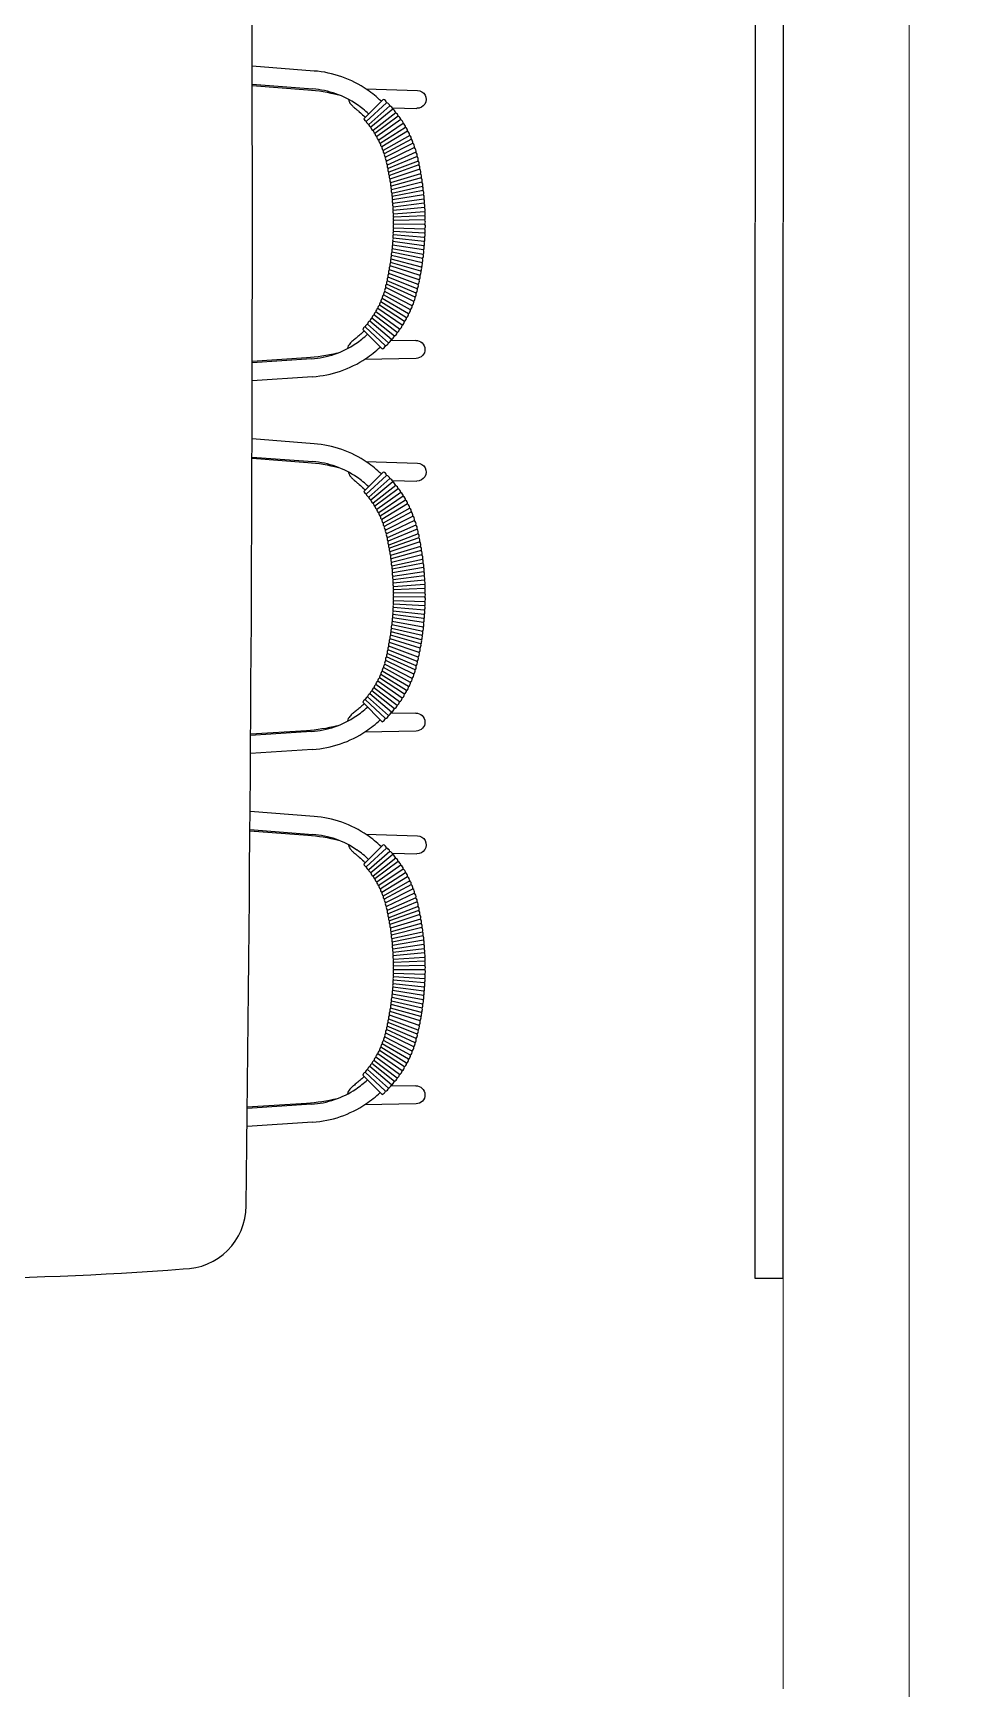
# Model space of a CAD drawing. Header units: millimetres. Extents: x 694231 to 734331, y 4486031 to 4541543.
# Drawn here: x 725982.5 to 726130, y 4491670.4 to 4491933 of the extents above; entities that cross this region are included whole.
import ezdxf

# ---------------------------------------------------------------- set-up
doc = ezdxf.new("R2010")
doc.units = ezdxf.units.MM
doc.layers.add('_P3_S_Duvar_Ç', color=7, linetype='Continuous', lineweight=30)
doc.layers.add('DBM_w_sld', color=111, linetype='Continuous', lineweight=20)
doc.layers.add('A-TEFRIS', color=251, linetype='Continuous')

# ---------------------------------------------------------------- blocks, each defined once
blk = doc.blocks.new('masa')
at = {"layer": 'A-TEFRIS'}
for p, q in [((731713.38, 4490131.67), (731703.57, 4490132.42)), ((731703.58, 4490129.56), (731713.17, 4490128.83)), ((731703.58, 4490129.36), (731712.39, 4490128.71)), ((731721.6, 4490128.84), (731729.77, 4490128.6)), ((731724.36, 4490127.17), (731721.28, 4490124.11)), ((731724.9, 4490126.65), (731721.66, 4490123.68)), ((731725.4, 4490126.14), (731722.05, 4490123.21)), ((731725.87, 4490125.62), (731722.4, 4490122.74)), ((731726.34, 4490125.05), (731722.75, 4490122.23)), ((731726.74, 4490124.53), (731723.05, 4490121.76)), ((731727.14, 4490123.96), (731723.34, 4490121.26)), ((731725.76, 4490125.85), (731729.69, 4490125.75)), ((731727.54, 4490123.34), (731723.64, 4490120.71)), ((731727.9, 4490122.73), (731723.89, 4490120.17)), ((731728.23, 4490122.11), (731724.13, 4490119.63)), ((731728.56, 4490121.45), (731724.35, 4490119.06)), ((731728.82, 4490120.86), (731724.53, 4490118.54)), ((731729.08, 4490120.21), (731724.7, 4490117.99)), ((731729.33, 4490119.52), (731724.85, 4490117.39)), ((731729.55, 4490118.78), (731725, 4490116.76)), ((731729.73, 4490118.11), (731725.12, 4490116.21)), ((731729.89, 4490117.4), (731725.23, 4490115.61)), ((731730.03, 4490116.77), (731725.33, 4490115.09)), ((731730.16, 4490116.1), (731725.42, 4490114.54)), ((731730.29, 4490115.39), (731725.52, 4490113.95)), ((731730.4, 4490114.72), (731725.6, 4490113.4)), ((731730.5, 4490114.05), (731725.67, 4490112.85)), ((731730.6, 4490113.34), (731725.74, 4490112.27)), ((731730.67, 4490112.72), (731725.79, 4490111.76)), ((731730.75, 4490112.06), (731725.84, 4490111.22)), ((731730.81, 4490111.35), (731725.89, 4490110.64)), ((731730.86, 4490110.7), (731725.92, 4490110.1)), ((731730.9, 4490110.04), (731725.95, 4490109.56)), ((731730.93, 4490109.33), (731725.97, 4490108.99)), ((731730.95, 4490108.71), (731725.99, 4490108.48)), ((731730.96, 4490108.05), (731725.99, 4490107.95)), ((731730.87, 4490104.61), (731725.93, 4490105.14)), ((731730.91, 4490105.29), (731725.95, 4490105.69)), ((731730.94, 4490105.95), (731725.97, 4490106.23)), ((731730.96, 4490106.59), (731725.99, 4490106.76)), ((731730.97, 4490107.35), (731726, 4490107.37)), ((731730.62, 4490101.92), (731725.74, 4490102.93)), ((731730.69, 4490102.59), (731725.8, 4490103.49)), ((731730.77, 4490103.3), (731725.85, 4490104.07)), ((731730.82, 4490103.96), (731725.89, 4490104.61)), ((731730.07, 4490098.55), (731725.35, 4490100.16)), ((731730.2, 4490099.26), (731725.45, 4490100.75)), ((731730.32, 4490099.92), (731725.53, 4490101.3)), ((731730.43, 4490100.57), (731725.61, 4490101.83)), ((731730.53, 4490101.25), (731725.68, 4490102.39)), ((731729.19, 4490095.14), (731724.75, 4490097.32)), ((731729.4, 4490095.8), (731724.88, 4490097.88)), ((731729.59, 4490096.45), (731725, 4490098.42)), ((731729.76, 4490097.14), (731725.13, 4490098.99)), ((731729.91, 4490097.8), (731725.23, 4490099.55)), ((731728.05, 4490092.54), (731723.98, 4490095.07)), ((731728.38, 4490093.17), (731724.21, 4490095.62)), ((731728.67, 4490093.8), (731724.4, 4490096.17)), ((731728.94, 4490094.45), (731724.58, 4490096.72)), ((731725.65, 4490089.09), (731722.22, 4490092)), ((731726.12, 4490089.63), (731722.57, 4490092.49)), ((731726.55, 4490090.18), (731722.89, 4490092.98)), ((731726.95, 4490090.73), (731723.19, 4490093.48)), ((731727.36, 4490091.35), (731723.49, 4490094.02)), ((731727.72, 4490091.95), (731723.75, 4490094.55)), ((731724.17, 4490087.59), (731721.11, 4490090.67)), ((731724.71, 4490088.09), (731721.5, 4490091.1)), ((731725.19, 4490088.59), (731721.87, 4490091.55)), ((731729.51, 4490088.95), (731725.49, 4490088.9)), ((731712.18, 4490086.17), (731703.58, 4490085.61)), ((731712.97, 4490086.04), (731703.58, 4490085.41)), ((731729.57, 4490086.1), (731721.39, 4490085.94)), ((731713.15, 4490083.19), (731703.57, 4490082.55)), ((731713.38, 4490072.56), (731703.55, 4490073.32)), ((731703.54, 4490070.46), (731713.17, 4490069.72)), ((731703.54, 4490070.26), (731712.39, 4490069.6)), ((731721.6, 4490069.73), (731729.77, 4490069.49)), ((731724.36, 4490068.06), (731721.28, 4490065)), ((731724.9, 4490067.54), (731721.66, 4490064.57)), ((731725.4, 4490067.03), (731722.05, 4490064.1)), ((731725.87, 4490066.51), (731722.4, 4490063.63)), ((731726.34, 4490065.94), (731722.75, 4490063.12)), ((731725.76, 4490066.74), (731729.69, 4490066.65)), ((731726.74, 4490065.42), (731723.05, 4490062.65)), ((731727.14, 4490064.85), (731723.34, 4490062.15)), ((731727.54, 4490064.23), (731723.64, 4490061.6)), ((731727.9, 4490063.62), (731723.89, 4490061.06)), ((731728.23, 4490063.01), (731724.13, 4490060.53)), ((731728.56, 4490062.34), (731724.35, 4490059.95)), ((731728.82, 4490061.75), (731724.53, 4490059.43)), ((731729.08, 4490061.1), (731724.7, 4490058.88)), ((731729.33, 4490060.41), (731724.85, 4490058.28)), ((731729.55, 4490059.67), (731725, 4490057.66)), ((731729.73, 4490059.01), (731725.12, 4490057.1)), ((731729.89, 4490058.29), (731725.23, 4490056.5)), ((731730.03, 4490057.66), (731725.33, 4490055.98)), ((731730.16, 4490056.99), (731725.42, 4490055.43)), ((731730.29, 4490056.28), (731725.52, 4490054.84)), ((731730.4, 4490055.61), (731725.6, 4490054.29)), ((731730.5, 4490054.94), (731725.67, 4490053.74)), ((731730.6, 4490054.23), (731725.74, 4490053.16)), ((731730.67, 4490053.61), (731725.79, 4490052.65)), ((731730.75, 4490052.95), (731725.84, 4490052.11)), ((731730.81, 4490052.24), (731725.89, 4490051.53)), ((731730.86, 4490051.59), (731725.92, 4490051)), ((731730.9, 4490050.93), (731725.95, 4490050.46)), ((731730.93, 4490050.22), (731725.97, 4490049.88)), ((731730.95, 4490049.6), (731725.99, 4490049.38)), ((731730.96, 4490048.94), (731725.99, 4490048.84)), ((731730.96, 4490047.48), (731725.99, 4490047.65)), ((731730.97, 4490048.24), (731726, 4490048.26)), ((731730.77, 4490044.19), (731725.85, 4490044.96)), ((731730.82, 4490044.85), (731725.89, 4490045.5)), ((731730.87, 4490045.5), (731725.93, 4490046.03)), ((731730.91, 4490046.18), (731725.95, 4490046.58)), ((731730.94, 4490046.84), (731725.97, 4490047.12)), ((731730.32, 4490040.82), (731725.53, 4490042.19)), ((731730.43, 4490041.47), (731725.61, 4490042.72)), ((731730.53, 4490042.15), (731725.68, 4490043.28)), ((731730.62, 4490042.81), (731725.74, 4490043.83)), ((731730.69, 4490043.49), (731725.8, 4490044.38)), ((731729.76, 4490038.03), (731725.13, 4490039.89)), ((731729.91, 4490038.7), (731725.23, 4490040.44)), ((731730.07, 4490039.44), (731725.35, 4490041.06)), ((731730.2, 4490040.15), (731725.45, 4490041.64)), ((731728.67, 4490034.7), (731724.4, 4490037.06)), ((731728.94, 4490035.34), (731724.58, 4490037.62)), ((731729.19, 4490036.03), (731724.75, 4490038.21)), ((731729.4, 4490036.69), (731724.88, 4490038.77)), ((731729.59, 4490037.34), (731725, 4490039.32)), ((731726.95, 4490031.63), (731723.19, 4490034.37)), ((731727.36, 4490032.24), (731723.49, 4490034.92)), ((731727.72, 4490032.84), (731723.75, 4490035.44)), ((731728.05, 4490033.43), (731723.98, 4490035.96)), ((731728.38, 4490034.07), (731724.21, 4490036.51)), ((731724.17, 4490028.48), (731721.11, 4490031.56)), ((731724.71, 4490028.98), (731721.5, 4490031.99)), ((731725.19, 4490029.48), (731721.87, 4490032.44)), ((731725.65, 4490029.98), (731722.22, 4490032.89)), ((731726.12, 4490030.52), (731722.57, 4490033.38)), ((731726.55, 4490031.07), (731722.89, 4490033.87)), ((731729.51, 4490029.85), (731725.49, 4490029.79)), ((731712.97, 4490026.93), (731703.32, 4490026.28)), ((731712.18, 4490027.06), (731703.33, 4490026.48)), ((731729.57, 4490027), (731721.39, 4490026.83)), ((731713.15, 4490024.09), (731703.3, 4490023.43)), ((731713.38, 4490013.45), (731703.24, 4490014.23)), ((731703.21, 4490011.18), (731712.39, 4490010.49)), ((731703.22, 4490011.37), (731713.17, 4490010.61)), ((731721.6, 4490010.63), (731729.77, 4490010.39)), ((731724.36, 4490008.95), (731721.28, 4490005.9)), ((731724.9, 4490008.43), (731721.66, 4490005.46)), ((731725.4, 4490007.92), (731722.05, 4490004.99)), ((731725.87, 4490007.4), (731722.4, 4490004.52)), ((731726.34, 4490006.83), (731722.75, 4490004.01)), ((731726.74, 4490006.31), (731723.05, 4490003.55)), ((731727.14, 4490005.74), (731723.34, 4490003.04)), ((731725.76, 4490007.64), (731729.69, 4490007.54)), ((731727.54, 4490005.12), (731723.64, 4490002.49)), ((731727.9, 4490004.51), (731723.89, 4490001.95)), ((731728.23, 4490003.9), (731724.13, 4490001.42)), ((731728.56, 4490003.23), (731724.35, 4490000.84)), ((731728.82, 4490002.64), (731724.53, 4490000.33)), ((731729.08, 4490002), (731724.7, 4489999.77)), ((731729.33, 4490001.3), (731724.85, 4489999.17)), ((731729.55, 4490000.56), (731725, 4489998.55)), ((731729.73, 4489999.9), (731725.12, 4489997.99)), ((731729.89, 4489999.18), (731725.23, 4489997.4)), ((731730.03, 4489998.55), (731725.33, 4489996.88)), ((731730.16, 4489997.89), (731725.42, 4489996.32)), ((731730.29, 4489997.17), (731725.52, 4489995.74)), ((731730.4, 4489996.5), (731725.6, 4489995.18)), ((731730.5, 4489995.84), (731725.67, 4489994.64)), ((731730.6, 4489995.13), (731725.74, 4489994.05)), ((731730.67, 4489994.5), (731725.79, 4489993.54)), ((731730.75, 4489993.84), (731725.84, 4489993)), ((731730.81, 4489993.14), (731725.89, 4489992.42)), ((731730.86, 4489992.48), (731725.92, 4489991.89)), ((731730.9, 4489991.82), (731725.95, 4489991.35)), ((731730.93, 4489991.11), (731725.97, 4489990.77)), ((731730.95, 4489990.5), (731725.99, 4489990.27)), ((731730.96, 4489989.84), (731725.99, 4489989.73)), ((731730.87, 4489986.39), (731725.93, 4489986.92)), ((731730.91, 4489987.07), (731725.95, 4489987.47)), ((731730.94, 4489987.73), (731725.97, 4489988.01)), ((731730.96, 4489988.37), (731725.99, 4489988.54)), ((731730.97, 4489989.13), (731726, 4489989.15)), ((731730.62, 4489983.7), (731725.74, 4489984.72)), ((731730.69, 4489984.38), (731725.8, 4489985.27)), ((731730.77, 4489985.08), (731725.85, 4489985.85)), ((731730.82, 4489985.75), (731725.89, 4489986.39)), ((731730.07, 4489980.33), (731725.35, 4489981.95)), ((731730.2, 4489981.04), (731725.45, 4489982.53)), ((731730.32, 4489981.71), (731725.53, 4489983.08)), ((731730.43, 4489982.36), (731725.61, 4489983.62)), ((731730.53, 4489983.04), (731725.68, 4489984.18)), ((731729.19, 4489976.93), (731724.75, 4489979.1)), ((731729.4, 4489977.58), (731724.88, 4489979.66)), ((731729.59, 4489978.23), (731725, 4489980.21)), ((731729.76, 4489978.92), (731725.13, 4489980.78)), ((731729.91, 4489979.59), (731725.23, 4489981.33)), ((731728.05, 4489974.32), (731723.98, 4489976.85)), ((731728.38, 4489974.96), (731724.21, 4489977.4)), ((731728.67, 4489975.59), (731724.4, 4489977.95)), ((731728.94, 4489976.23), (731724.58, 4489978.51)), ((731725.65, 4489970.87), (731722.22, 4489973.78)), ((731726.12, 4489971.41), (731722.57, 4489974.27)), ((731726.55, 4489971.96), (731722.89, 4489974.76)), ((731726.95, 4489972.52), (731723.19, 4489975.26)), ((731727.36, 4489973.14), (731723.49, 4489975.81)), ((731727.72, 4489973.73), (731723.75, 4489976.33)), ((731724.17, 4489969.37), (731721.11, 4489972.45)), ((731724.71, 4489969.88), (731721.5, 4489972.88)), ((731725.19, 4489970.37), (731721.87, 4489973.33)), ((731729.51, 4489970.74), (731725.49, 4489970.68)), ((731712.97, 4489967.82), (731702.78, 4489967.14)), ((731712.18, 4489967.95), (731702.79, 4489967.34)), ((731729.57, 4489967.89), (731721.39, 4489967.73)), ((731713.15, 4489964.98), (731702.75, 4489964.28)), ((731702.6, 4489951.7), (731702.6, 4489951.7))]:
    blk.add_line(p, q, dxfattribs=at)
for points in [[(731702.6, 4489951.7, 0.00641), (731702.6, 4490263.7, 23.5)], [(731614.6, 4489941.7, 0.038462), (731692.6, 4489941.7, -0.034091)]]:
    blk.add_lwpolyline(points, format="xyb", dxfattribs=at)
for centre, radius, start, end in [((731712.11, 4490114.62), 17.1, 55.4467, 85.7228), ((731712.11, 4490114.62), 14.25, 55.4467, 85.7228), ((731711.57, 4490113.84), 18.05, 46.2302, 55.4467), ((731711.57, 4490113.84), 15.2, 46.5129, 55.4467), ((731724.13, 4490126.38), 0.816, 18.9358, 73.9358), ((731724.66, 4490125.91), 0.775, 16.6038, 71.6038), ((731725.14, 4490125.43), 0.753, 14.3647, 69.3647), ((731721.89, 4490124.26), 0.627, 193.9107, 248.9107), ((731711.57, 4490113.84), 14.46, 46.5851, 46.9327), ((731722.3, 4490123.81), 0.655, 191.6785, 246.6785), ((731725.55, 4490124.88), 0.804, 12.0829, 67.0829), ((731726.04, 4490124.41), 0.706, 9.8701, 64.8701), ((731726.39, 4490123.86), 0.753, 7.7321, 62.7321), ((731726.74, 4490123.26), 0.804, 5.4506, 60.4506), ((731722.67, 4490123.31), 0.635, 189.4324, 244.4324), ((731723.07, 4490122.82), 0.677, 187.1479, 242.1479), ((731723.35, 4490122.28), 0.594, 184.9344, 239.9344), ((731723.68, 4490121.79), 0.633, 182.7978, 237.7978), ((731724.02, 4490121.26), 0.675, 180.5197, 235.5197), ((731727.13, 4490122.68), 0.77, 3.144, 58.144), ((731727.48, 4490122.1), 0.752, 0.9133, 55.9133), ((731727.76, 4490121.47), 0.802, 358.6351, 53.6351), ((731728.12, 4490120.9), 0.704, 356.4276, 51.4276), ((731728.33, 4490120.29), 0.75, 354.2968, 49.2968), ((731724.28, 4490120.69), 0.646, 178.2188, 233.2188), ((731724.52, 4490120.13), 0.631, 175.9956, 230.9956), ((731724.8, 4490119.56), 0.672, 173.7273, 228.7273), ((731724.93, 4490118.97), 0.589, 171.5315, 226.5315), ((731725.15, 4490118.43), 0.627, 169.414, 224.414), ((731728.53, 4490119.63), 0.8, 352.0249, 47.0249), ((731728.73, 4490118.93), 0.834, 349.6296, 44.6296), ((731729, 4490118.28), 0.747, 347.312, 42.312), ((731725.35, 4490117.84), 0.668, 167.1585, 222.1585), ((731725.53, 4490117.21), 0.695, 165.3558, 220.3558), ((731725.59, 4490116.6), 0.618, 164.5266, 219.5266), ((731725.75, 4490116.02), 0.656, 163.7381, 218.7381), ((731725.78, 4490115.44), 0.572, 162.9783, 217.9783), ((731729.12, 4490117.6), 0.795, 345.4525, 40.4525), ((731729.36, 4490116.96), 0.695, 344.5457, 39.5457), ((731729.45, 4490116.31), 0.738, 343.7147, 38.7147), ((731729.54, 4490115.62), 0.784, 342.8317, 37.8317), ((731725.91, 4490114.91), 0.607, 162.2489, 217.2489), ((731726.04, 4490114.34), 0.644, 161.4749, 216.4749), ((731726.09, 4490113.75), 0.605, 160.7018, 215.7018), ((731726.16, 4490113.2), 0.597, 159.9577, 214.9577), ((731729.7, 4490114.95), 0.738, 341.9488, 36.9488), ((731729.81, 4490114.29), 0.728, 341.0982, 36.0982), ((731729.87, 4490113.61), 0.775, 340.2259, 35.2259), ((731730.04, 4490112.96), 0.678, 339.3828, 34.3828), ((731726.26, 4490112.63), 0.635, 159.1954, 214.1954), ((731726.25, 4490112.07), 0.555, 158.4591, 213.4591), ((731726.34, 4490111.54), 0.59, 157.7504, 212.7504), ((731726.42, 4490110.97), 0.628, 156.9965, 211.9965), ((731726.42, 4490110.41), 0.581, 156.2482, 211.2482), ((731730.07, 4490112.32), 0.722, 338.5706, 33.5706), ((731730.1, 4490111.64), 0.769, 337.706, 32.706), ((731730.21, 4490110.98), 0.711, 336.8474, 31.8474), ((731730.24, 4490110.33), 0.717, 336.0186, 31.0186), ((731726.45, 4490109.86), 0.585, 155.5264, 210.5264), ((731726.51, 4490109.3), 0.624, 154.7779, 209.7779), ((731726.46, 4490108.75), 0.547, 154.0533, 209.0533), ((731726.51, 4490108.22), 0.583, 153.3539, 208.3539), ((731726.55, 4490107.66), 0.622, 152.608, 207.608), ((731730.24, 4490109.65), 0.765, 335.159, 30.159), ((731730.35, 4490109), 0.67, 334.3265, 29.3265), ((731730.32, 4490108.37), 0.715, 333.5228, 28.5228), ((731730.29, 4490107.7), 0.763, 332.6655, 27.6655), ((731726.42, 4490104.84), 0.573, 148.8713, 203.8713), ((731726.47, 4490105.39), 0.6, 149.5971, 204.5971), ((731726.48, 4490105.94), 0.584, 150.3295, 205.3295), ((731726.58, 4490107.06), 0.665, 151.8111, 206.8111), ((731726.49, 4490106.48), 0.573, 151.0451, 206.0451), ((731730.24, 4490104.98), 0.735, 329.2056, 24.2056), ((731730.29, 4490105.64), 0.715, 330.047, 25.047), ((731730.33, 4490106.29), 0.699, 330.8675, 25.8675), ((731730.24, 4490106.98), 0.818, 331.748, 26.748), ((731726.23, 4490102.6), 0.592, 145.8985, 200.8985), ((731726.3, 4490103.16), 0.604, 146.639, 201.639), ((731726.38, 4490103.73), 0.628, 147.4016, 202.4016), ((731726.39, 4490104.3), 0.587, 148.1535, 203.1535), ((731730, 4490102.33), 0.739, 325.8106, 20.8106), ((731730.05, 4490103.02), 0.769, 326.6851, 21.6851), ((731730.16, 4490103.69), 0.718, 327.5479, 22.5479), ((731730.23, 4490104.33), 0.702, 328.372, 23.372), ((731725.88, 4490099.75), 0.677, 142.0933, 197.0933), ((731725.96, 4490100.36), 0.644, 142.9111, 197.9111), ((731726.02, 4490100.94), 0.6, 143.6813, 198.6813), ((731726.08, 4490101.49), 0.585, 144.4146, 199.4146), ((731726.18, 4490102.04), 0.61, 145.1542, 200.1542), ((731729.62, 4490099.7), 0.731, 322.4253, 17.4253), ((731729.75, 4490100.35), 0.713, 323.2635, 18.2635), ((731729.82, 4490101.01), 0.745, 324.1097, 19.1097), ((731729.93, 4490101.67), 0.724, 324.962, 19.962), ((731725.24, 4490096.86), 0.668, 137.113, 192.113), ((731725.35, 4490097.47), 0.624, 138.9596, 193.9596), ((731725.47, 4490098.03), 0.606, 139.7615, 194.7615), ((731725.61, 4490098.59), 0.631, 140.5273, 195.5273), ((731725.71, 4490099.17), 0.611, 141.2961, 196.2961), ((731729.19, 4490097.61), 0.742, 319.705, 14.705), ((731729.27, 4490098.33), 0.823, 320.6132, 15.6132), ((731729.45, 4490099.03), 0.784, 321.5459, 16.5459), ((731724.37, 4490094.58), 0.617, 128.2321, 183.2321), ((731724.63, 4490095.13), 0.646, 130.432, 185.432), ((731724.83, 4490095.7), 0.629, 132.6514, 187.6514), ((731725.03, 4490096.27), 0.633, 134.8476, 189.8476), ((731728.4, 4490095.04), 0.8, 312.2453, 7.2453), ((731728.67, 4490095.68), 0.748, 314.5145, 9.5145), ((731728.87, 4490096.3), 0.731, 316.6832, 11.6832), ((731729.01, 4490096.95), 0.765, 318.6834, 13.6834), ((731722.48, 4490091.44), 0.622, 114.8669, 169.8669), ((731722.87, 4490091.91), 0.651, 117.0822, 172.0822), ((731723.2, 4490092.43), 0.634, 119.3192, 174.3192), ((731723.52, 4490092.94), 0.627, 121.5146, 176.5146), ((731723.86, 4490093.46), 0.675, 123.7821, 178.7821), ((731724.12, 4490094.04), 0.632, 126.0576, 181.0576), ((731726.97, 4490092), 0.752, 301.1318, 356.1318), ((731727.32, 4490092.56), 0.736, 303.3136, 358.3136), ((731727.61, 4490093.17), 0.771, 305.5228, 0.5228), ((731727.92, 4490093.77), 0.751, 307.7538, 2.7538), ((731728.18, 4490094.38), 0.757, 309.9636, 4.9636), ((731711.51, 4490101.05), 15.2, 303.9989, 312.9328), ((731721.71, 4490090.51), 0.624, 110.4868, 165.4868), ((731711.51, 4490101.05), 14.46, 312.513, 312.8183), ((731722.12, 4490090.96), 0.635, 112.6792, 167.6792), ((731725.36, 4490089.8), 0.773, 292.1473, 347.1473), ((731725.81, 4490090.32), 0.753, 294.3835, 349.3835), ((731726.21, 4490090.84), 0.746, 296.58, 351.58), ((731726.56, 4490091.44), 0.804, 298.8509, 353.8509), ((731712.04, 4490100.26), 14.25, 273.7228, 303.9989), ((731711.51, 4490101.05), 18.05, 303.9989, 313.2155), ((731723.95, 4490088.36), 0.797, 285.4812, 340.4812), ((731724.48, 4490088.81), 0.752, 287.7519, 342.7519), ((731724.94, 4490089.28), 0.737, 289.9349, 344.9349), ((731712.04, 4490100.26), 17.1, 273.7228, 303.9989), ((731712.11, 4490055.51), 17.1, 55.4467, 85.7228), ((731712.11, 4490055.51), 14.25, 55.4467, 85.7228), ((731711.57, 4490054.73), 18.05, 46.2302, 55.4467), ((731711.57, 4490054.73), 15.2, 46.5129, 55.4467), ((731724.13, 4490067.28), 0.816, 18.9358, 73.9358), ((731724.66, 4490066.81), 0.775, 16.6038, 71.6038), ((731725.14, 4490066.32), 0.753, 14.3647, 69.3647), ((731725.55, 4490065.77), 0.804, 12.0829, 67.0829), ((731726.04, 4490065.3), 0.706, 9.8701, 64.8701), ((731721.89, 4490065.16), 0.627, 193.9107, 248.9107), ((731711.57, 4490054.73), 14.46, 46.5851, 46.9327), ((731722.3, 4490064.7), 0.655, 191.6785, 246.6785), ((731722.67, 4490064.21), 0.635, 189.4324, 244.4324), ((731723.07, 4490063.72), 0.677, 187.1479, 242.1479), ((731723.35, 4490063.17), 0.594, 184.9344, 239.9344), ((731726.39, 4490064.75), 0.753, 7.7321, 62.7321), ((731726.74, 4490064.15), 0.804, 5.4506, 60.4506), ((731727.13, 4490063.58), 0.77, 3.144, 58.144), ((731727.48, 4490062.99), 0.752, 0.9133, 55.9133), ((731723.68, 4490062.69), 0.633, 182.7978, 237.7978), ((731724.02, 4490062.16), 0.675, 180.5197, 235.5197), ((731724.28, 4490061.58), 0.646, 178.2188, 233.2188), ((731724.52, 4490061.02), 0.631, 175.9956, 230.9956), ((731724.8, 4490060.45), 0.672, 173.7273, 228.7273), ((731727.76, 4490062.36), 0.802, 358.6351, 53.6351), ((731728.12, 4490061.79), 0.704, 356.4276, 51.4276), ((731728.33, 4490061.18), 0.75, 354.2968, 49.2968), ((731728.53, 4490060.52), 0.8, 352.0249, 47.0249), ((731724.93, 4490059.86), 0.589, 171.5315, 226.5315), ((731725.15, 4490059.32), 0.627, 169.414, 224.414), ((731725.35, 4490058.73), 0.668, 167.1585, 222.1585), ((731725.53, 4490058.11), 0.695, 165.3558, 220.3558), ((731728.73, 4490059.82), 0.834, 349.6296, 44.6296), ((731729, 4490059.17), 0.747, 347.312, 42.312), ((731729.12, 4490058.49), 0.795, 345.4525, 40.4525), ((731729.36, 4490057.85), 0.695, 344.5457, 39.5457), ((731725.59, 4490057.49), 0.618, 164.5266, 219.5266), ((731725.75, 4490056.91), 0.656, 163.7381, 218.7381), ((731725.78, 4490056.34), 0.572, 162.9783, 217.9783), ((731725.91, 4490055.8), 0.607, 162.2489, 217.2489), ((731726.04, 4490055.23), 0.644, 161.4749, 216.4749), ((731729.45, 4490057.2), 0.738, 343.7147, 38.7147), ((731729.54, 4490056.51), 0.784, 342.8317, 37.8317), ((731729.7, 4490055.84), 0.738, 341.9488, 36.9488), ((731729.81, 4490055.18), 0.728, 341.0982, 36.0982), ((731726.09, 4490054.64), 0.605, 160.7018, 215.7018), ((731726.16, 4490054.09), 0.597, 159.9577, 214.9577), ((731726.26, 4490053.52), 0.635, 159.1954, 214.1954), ((731726.25, 4490052.96), 0.555, 158.4591, 213.4591), ((731726.34, 4490052.43), 0.59, 157.7504, 212.7504), ((731729.87, 4490054.5), 0.775, 340.2259, 35.2259), ((731730.04, 4490053.85), 0.678, 339.3828, 34.3828), ((731730.07, 4490053.21), 0.722, 338.5706, 33.5706), ((731730.1, 4490052.54), 0.769, 337.706, 32.706), ((731726.42, 4490051.86), 0.628, 156.9965, 211.9965), ((731726.42, 4490051.3), 0.581, 156.2482, 211.2482), ((731726.45, 4490050.75), 0.585, 155.5264, 210.5264), ((731726.51, 4490050.19), 0.624, 154.7779, 209.7779), ((731730.21, 4490051.87), 0.711, 336.8474, 31.8474), ((731730.24, 4490051.22), 0.717, 336.0186, 31.0186), ((731730.24, 4490050.54), 0.765, 335.159, 30.159), ((731730.35, 4490049.89), 0.67, 334.3265, 29.3265), ((731726.46, 4490049.64), 0.547, 154.0533, 209.0533), ((731726.51, 4490049.11), 0.583, 153.3539, 208.3539), ((731726.55, 4490048.55), 0.622, 152.608, 207.608), ((731726.58, 4490047.95), 0.665, 151.8111, 206.8111), ((731726.49, 4490047.37), 0.573, 151.0451, 206.0451), ((731730.33, 4490047.18), 0.699, 330.8675, 25.8675), ((731730.32, 4490049.26), 0.715, 333.5228, 28.5228), ((731730.29, 4490048.59), 0.763, 332.6655, 27.6655), ((731730.24, 4490047.87), 0.818, 331.748, 26.748), ((731726.38, 4490044.62), 0.628, 147.4016, 202.4016), ((731726.39, 4490045.19), 0.587, 148.1535, 203.1535), ((731726.42, 4490045.73), 0.573, 148.8713, 203.8713), ((731726.47, 4490046.28), 0.6, 149.5971, 204.5971), ((731726.48, 4490046.83), 0.584, 150.3295, 205.3295), ((731730.16, 4490044.58), 0.718, 327.5479, 22.5479), ((731730.23, 4490045.22), 0.702, 328.372, 23.372), ((731730.24, 4490045.88), 0.735, 329.2056, 24.2056), ((731730.29, 4490046.53), 0.715, 330.047, 25.047), ((731726.02, 4490041.83), 0.6, 143.6813, 198.6813), ((731726.08, 4490042.38), 0.585, 144.4146, 199.4146), ((731726.18, 4490042.93), 0.61, 145.1542, 200.1542), ((731726.23, 4490043.49), 0.592, 145.8985, 200.8985), ((731726.3, 4490044.05), 0.604, 146.639, 201.639), ((731729.82, 4490041.9), 0.745, 324.1097, 19.1097), ((731729.93, 4490042.56), 0.724, 324.962, 19.962), ((731730, 4490043.22), 0.739, 325.8106, 20.8106), ((731730.05, 4490043.91), 0.769, 326.6851, 21.6851), ((731725.61, 4490039.49), 0.631, 140.5273, 195.5273), ((731725.71, 4490040.06), 0.611, 141.2961, 196.2961), ((731725.88, 4490040.64), 0.677, 142.0933, 197.0933), ((731725.96, 4490041.25), 0.644, 142.9111, 197.9111), ((731729.27, 4490039.22), 0.823, 320.6132, 15.6132), ((731729.45, 4490039.93), 0.784, 321.5459, 16.5459), ((731729.62, 4490040.6), 0.731, 322.4253, 17.4253), ((731729.75, 4490041.24), 0.713, 323.2635, 18.2635), ((731724.83, 4490036.6), 0.629, 132.6514, 187.6514), ((731725.03, 4490037.17), 0.633, 134.8476, 189.8476), ((731725.24, 4490037.76), 0.668, 137.113, 192.113), ((731725.35, 4490038.36), 0.624, 138.9596, 193.9596), ((731725.47, 4490038.92), 0.606, 139.7615, 194.7615), ((731728.87, 4490037.19), 0.731, 316.6832, 11.6832), ((731729.01, 4490037.85), 0.765, 318.6834, 13.6834), ((731729.19, 4490038.51), 0.742, 319.705, 14.705), ((731723.52, 4490033.83), 0.627, 121.5146, 176.5146), ((731723.86, 4490034.36), 0.675, 123.7821, 178.7821), ((731724.12, 4490034.93), 0.632, 126.0576, 181.0576), ((731724.37, 4490035.47), 0.617, 128.2321, 183.2321), ((731724.63, 4490036.02), 0.646, 130.432, 185.432), ((731727.92, 4490034.66), 0.751, 307.7538, 2.7538), ((731728.18, 4490035.28), 0.757, 309.9636, 4.9636), ((731728.4, 4490035.93), 0.8, 312.2453, 7.2453), ((731728.67, 4490036.57), 0.748, 314.5145, 9.5145), ((731721.71, 4490031.4), 0.624, 110.4868, 165.4868), ((731722.12, 4490031.85), 0.635, 112.6792, 167.6792), ((731722.48, 4490032.33), 0.622, 114.8669, 169.8669), ((731722.87, 4490032.8), 0.651, 117.0822, 172.0822), ((731723.2, 4490033.32), 0.634, 119.3192, 174.3192), ((731726.21, 4490031.74), 0.746, 296.58, 351.58), ((731726.56, 4490032.33), 0.804, 298.8509, 353.8509), ((731726.97, 4490032.89), 0.752, 301.1318, 356.1318), ((731727.32, 4490033.45), 0.736, 303.3136, 358.3136), ((731727.61, 4490034.06), 0.771, 305.5228, 0.5228), ((731712.04, 4490041.15), 14.25, 273.7228, 303.9989), ((731711.51, 4490041.94), 15.2, 303.9989, 312.9328), ((731711.51, 4490041.94), 14.46, 312.513, 312.8183), ((731723.95, 4490029.25), 0.797, 285.4812, 340.4812), ((731724.48, 4490029.7), 0.752, 287.7519, 342.7519), ((731724.94, 4490030.17), 0.737, 289.9349, 344.9349), ((731725.36, 4490030.69), 0.773, 292.1473, 347.1473), ((731725.81, 4490031.21), 0.753, 294.3835, 349.3835), ((731712.04, 4490041.15), 17.1, 273.7228, 303.9989), ((731711.51, 4490041.94), 18.05, 303.9989, 313.2155), ((731712.11, 4489996.4), 17.1, 55.4467, 85.7228), ((731712.11, 4489996.4), 14.25, 55.4467, 85.7228), ((731711.57, 4489995.62), 15.2, 46.5129, 55.4467), ((731711.57, 4489995.62), 18.05, 46.2302, 55.4467), ((731724.13, 4490008.17), 0.816, 18.9358, 73.9358), ((731724.66, 4490007.7), 0.775, 16.6038, 71.6038), ((731725.14, 4490007.21), 0.753, 14.3647, 69.3647), ((731721.89, 4490006.05), 0.627, 193.9107, 248.9107), ((731711.57, 4489995.62), 14.46, 46.5851, 46.9327), ((731722.3, 4490005.59), 0.655, 191.6785, 246.6785), ((731725.55, 4490006.66), 0.804, 12.0829, 67.0829), ((731726.04, 4490006.19), 0.706, 9.8701, 64.8701), ((731726.39, 4490005.64), 0.753, 7.7321, 62.7321), ((731726.74, 4490005.04), 0.804, 5.4506, 60.4506), ((731722.67, 4490005.1), 0.635, 189.4324, 244.4324), ((731723.07, 4490004.61), 0.677, 187.1479, 242.1479), ((731723.35, 4490004.06), 0.594, 184.9344, 239.9344), ((731723.68, 4490003.58), 0.633, 182.7978, 237.7978), ((731724.02, 4490003.05), 0.675, 180.5197, 235.5197), ((731727.13, 4490004.47), 0.77, 3.144, 58.144), ((731727.48, 4490003.89), 0.752, 0.9133, 55.9133), ((731727.76, 4490003.25), 0.802, 358.6351, 53.6351), ((731728.12, 4490002.68), 0.704, 356.4276, 51.4276), ((731724.28, 4490002.47), 0.646, 178.2188, 233.2188), ((731724.52, 4490001.91), 0.631, 175.9956, 230.9956), ((731724.8, 4490001.35), 0.672, 173.7273, 228.7273), ((731724.93, 4490000.75), 0.589, 171.5315, 226.5315), ((731725.15, 4490000.21), 0.627, 169.414, 224.414), ((731728.33, 4490002.07), 0.75, 354.2968, 49.2968), ((731728.53, 4490001.41), 0.8, 352.0249, 47.0249), ((731728.73, 4490000.71), 0.834, 349.6296, 44.6296), ((731729, 4490000.06), 0.747, 347.312, 42.312), ((731725.35, 4489999.62), 0.668, 167.1585, 222.1585), ((731725.53, 4489999), 0.695, 165.3558, 220.3558), ((731725.59, 4489998.38), 0.618, 164.5266, 219.5266), ((731725.75, 4489997.81), 0.656, 163.7381, 218.7381), ((731729.12, 4489999.38), 0.795, 345.4525, 40.4525), ((731729.36, 4489998.74), 0.695, 344.5457, 39.5457), ((731729.45, 4489998.09), 0.738, 343.7147, 38.7147), ((731729.54, 4489997.4), 0.784, 342.8317, 37.8317), ((731725.78, 4489997.23), 0.572, 162.9783, 217.9783), ((731725.91, 4489996.69), 0.607, 162.2489, 217.2489), ((731726.04, 4489996.12), 0.644, 161.4749, 216.4749), ((731726.09, 4489995.54), 0.605, 160.7018, 215.7018), ((731726.16, 4489994.98), 0.597, 159.9577, 214.9577), ((731729.7, 4489996.73), 0.738, 341.9488, 36.9488), ((731729.81, 4489996.07), 0.728, 341.0982, 36.0982), ((731729.87, 4489995.39), 0.775, 340.2259, 35.2259), ((731730.04, 4489994.74), 0.678, 339.3828, 34.3828), ((731726.26, 4489994.41), 0.635, 159.1954, 214.1954), ((731726.25, 4489993.85), 0.555, 158.4591, 213.4591), ((731726.34, 4489993.32), 0.59, 157.7504, 212.7504), ((731726.42, 4489992.76), 0.628, 156.9965, 211.9965), ((731726.42, 4489992.19), 0.581, 156.2482, 211.2482), ((731730.07, 4489994.11), 0.722, 338.5706, 33.5706), ((731730.1, 4489993.43), 0.769, 337.706, 32.706), ((731730.21, 4489992.76), 0.711, 336.8474, 31.8474), ((731730.24, 4489992.11), 0.717, 336.0186, 31.0186), ((731726.45, 4489991.65), 0.585, 155.5264, 210.5264), ((731726.51, 4489991.08), 0.624, 154.7779, 209.7779), ((731726.46, 4489990.53), 0.547, 154.0533, 209.0533), ((731726.51, 4489990.01), 0.583, 153.3539, 208.3539), ((731726.55, 4489989.44), 0.622, 152.608, 207.608), ((731730.24, 4489991.44), 0.765, 335.159, 30.159), ((731730.35, 4489990.79), 0.67, 334.3265, 29.3265), ((731730.32, 4489990.15), 0.715, 333.5228, 28.5228), ((731730.29, 4489989.48), 0.763, 332.6655, 27.6655), ((731726.42, 4489986.62), 0.573, 148.8713, 203.8713), ((731726.47, 4489987.17), 0.6, 149.5971, 204.5971), ((731726.48, 4489987.72), 0.584, 150.3295, 205.3295), ((731726.58, 4489988.84), 0.665, 151.8111, 206.8111), ((731726.49, 4489988.26), 0.573, 151.0451, 206.0451), ((731730.24, 4489986.77), 0.735, 329.2056, 24.2056), ((731730.29, 4489987.43), 0.715, 330.047, 25.047), ((731730.33, 4489988.07), 0.699, 330.8675, 25.8675), ((731730.24, 4489988.76), 0.818, 331.748, 26.748), ((731726.23, 4489984.39), 0.592, 145.8985, 200.8985), ((731726.3, 4489984.94), 0.604, 146.639, 201.639), ((731726.38, 4489985.51), 0.628, 147.4016, 202.4016), ((731726.39, 4489986.08), 0.587, 148.1535, 203.1535), ((731730, 4489984.12), 0.739, 325.8106, 20.8106), ((731730.05, 4489984.8), 0.769, 326.6851, 21.6851), ((731730.16, 4489985.47), 0.718, 327.5479, 22.5479), ((731730.23, 4489986.11), 0.702, 328.372, 23.372), ((731725.88, 4489981.53), 0.677, 142.0933, 197.0933), ((731725.96, 4489982.15), 0.644, 142.9111, 197.9111), ((731726.02, 4489982.73), 0.6, 143.6813, 198.6813), ((731726.08, 4489983.28), 0.585, 144.4146, 199.4146), ((731726.18, 4489983.83), 0.61, 145.1542, 200.1542), ((731729.62, 4489981.49), 0.731, 322.4253, 17.4253), ((731729.75, 4489982.13), 0.713, 323.2635, 18.2635), ((731729.82, 4489982.79), 0.745, 324.1097, 19.1097), ((731729.93, 4489983.45), 0.724, 324.962, 19.962), ((731725.24, 4489978.65), 0.668, 137.113, 192.113), ((731725.35, 4489979.25), 0.624, 138.9596, 193.9596), ((731725.47, 4489979.82), 0.606, 139.7615, 194.7615), ((731725.61, 4489980.38), 0.631, 140.5273, 195.5273), ((731725.71, 4489980.95), 0.611, 141.2961, 196.2961), ((731729.19, 4489979.4), 0.742, 319.705, 14.705), ((731729.27, 4489980.11), 0.823, 320.6132, 15.6132), ((731729.45, 4489980.82), 0.784, 321.5459, 16.5459), ((731724.37, 4489976.37), 0.617, 128.2321, 183.2321), ((731724.63, 4489976.91), 0.646, 130.432, 185.432), ((731724.83, 4489977.49), 0.629, 132.6514, 187.6514), ((731725.03, 4489978.06), 0.633, 134.8476, 189.8476), ((731728.4, 4489976.82), 0.8, 312.2453, 7.2453), ((731728.67, 4489977.46), 0.748, 314.5145, 9.5145), ((731728.87, 4489978.08), 0.731, 316.6832, 11.6832), ((731729.01, 4489978.74), 0.765, 318.6834, 13.6834), ((731722.48, 4489973.22), 0.622, 114.8669, 169.8669), ((731722.87, 4489973.69), 0.651, 117.0822, 172.0822), ((731723.2, 4489974.21), 0.634, 119.3192, 174.3192), ((731723.52, 4489974.73), 0.627, 121.5146, 176.5146), ((731723.86, 4489975.25), 0.675, 123.7821, 178.7821), ((731724.12, 4489975.82), 0.632, 126.0576, 181.0576), ((731727.32, 4489974.34), 0.736, 303.3136, 358.3136), ((731727.61, 4489974.95), 0.771, 305.5228, 0.5228), ((731727.92, 4489975.55), 0.751, 307.7538, 2.7538), ((731728.18, 4489976.17), 0.757, 309.9636, 4.9636), ((731711.51, 4489982.83), 15.2, 303.9989, 312.9328), ((731721.71, 4489972.29), 0.624, 110.4868, 165.4868), ((731711.51, 4489982.83), 14.46, 312.513, 312.8183), ((731722.12, 4489972.74), 0.635, 112.6792, 167.6792), ((731725.36, 4489971.59), 0.773, 292.1473, 347.1473), ((731725.81, 4489972.1), 0.753, 294.3835, 349.3835), ((731726.21, 4489972.63), 0.746, 296.58, 351.58), ((731726.56, 4489973.22), 0.804, 298.8509, 353.8509), ((731726.97, 4489973.78), 0.752, 301.1318, 356.1318), ((731712.04, 4489982.04), 14.25, 273.7228, 303.9989), ((731711.51, 4489982.83), 18.05, 303.9989, 313.2155), ((731723.95, 4489970.14), 0.797, 285.4812, 340.4812), ((731724.48, 4489970.59), 0.752, 287.7519, 342.7519), ((731724.94, 4489971.06), 0.737, 289.9349, 344.9349), ((731712.04, 4489982.04), 17.1, 273.7228, 303.9989), ((731692.6, 4489951.7), 10, 270, 0)]:
    blk.add_arc(centre, radius, start, end, dxfattribs=at)
at = {"layer": 'A-TEFRIS', "extrusion": (0, 0, -1)}
for centre, major_axis, ratio, start_param, end_param in [((731710.29, 4490100.66), (0.14, 28.12), 0.999391, 0.069771, 0.24536), ((731729.73, 4490127.18), (-1.44, 0.04), 0.990062, 1.570796, 4.712389), ((731710.36, 4490114.23), (0.14, 28.12), 0.999391, 2.896233, 3.071822), ((731729.54, 4490087.53), (1.44, 0.03), 0.990062, -1.570796, 1.570796), ((731710.29, 4490041.56), (0.14, 28.12), 0.999391, 0.069771, 0.24536), ((731729.73, 4490068.07), (-1.44, 0.04), 0.990062, 1.570796, 4.712389), ((731729.54, 4490028.42), (1.44, 0.03), 0.990062, -1.570796, 1.570796), ((731710.36, 4490055.12), (0.14, 28.12), 0.999391, 2.896233, 3.071822), ((731710.29, 4489982.45), (0.14, 28.12), 0.999391, 0.069771, 0.24536), ((731729.73, 4490008.96), (-1.44, 0.04), 0.990062, 1.570796, 4.712389), ((731710.36, 4489996.01), (0.14, 28.12), 0.999391, 2.896233, 3.071822), ((731729.54, 4489969.31), (1.44, 0.03), 0.990062, -1.570796, 1.570796)]:
    blk.add_ellipse(centre, major_axis=major_axis, ratio=ratio, start_param=start_param, end_param=end_param, dxfattribs=at)
at = {"layer": 'A-TEFRIS'}
for points, knots in [([(731718.85, 4490127.17), (731718.85, 4490127.16), (731718.85, 4490127.15), (731718.88, 4490126.99), (731718.94, 4490126.85), (731719.05, 4490126.63), (731719.11, 4490126.55), (731719.22, 4490126.4), (731719.28, 4490126.34), (731719.45, 4490126.16), (731719.57, 4490126.05), (731719.86, 4490125.8), (731720.01, 4490125.67), (731720.31, 4490125.41), (731720.43, 4490125.31), (731720.79, 4490125), (731721.03, 4490124.79), (731721.32, 4490124.51), (731721.39, 4490124.46), (731721.45, 4490124.4)], [2.813943, 2.813943, 2.813943, 2.813943, 2.855966, 2.855966, 3.345502, 3.345502, 3.775495, 3.775495, 4.215043, 4.215043, 5.154967, 5.154967, 6.068794, 6.068794, 6.674163, 6.674163, 7.695187, 7.695187, 7.958077, 7.958077, 7.958077, 7.958077]), ([(731721.28, 4490090.39), (731721.07, 4490090.19), (731720.84, 4490089.99), (731720.43, 4490089.63), (731720.23, 4490089.46), (731719.86, 4490089.15), (731719.68, 4490089.01), (731719.35, 4490088.72), (731719.2, 4490088.59), (731718.97, 4490088.33), (731718.89, 4490088.22), (731718.75, 4490087.96), (731718.7, 4490087.82), (731718.66, 4490087.66), (731718.66, 4490087.65), (731718.66, 4490087.64)], [0, 0, 0, 0, 0.924472, 0.924472, 1.834443, 1.834443, 2.81164, 2.81164, 4.008692, 4.008692, 4.601246, 4.601246, 5.094374, 5.094374, 5.140563, 5.140563, 5.140563, 5.140563]), ([(731718.85, 4490068.07), (731718.85, 4490068.05), (731718.85, 4490068.04), (731718.88, 4490067.88), (731718.94, 4490067.75), (731719.05, 4490067.53), (731719.11, 4490067.44), (731719.22, 4490067.29), (731719.28, 4490067.23), (731719.45, 4490067.05), (731719.57, 4490066.94), (731719.86, 4490066.69), (731720.01, 4490066.56), (731720.31, 4490066.31), (731720.43, 4490066.2), (731720.79, 4490065.89), (731721.03, 4490065.68), (731721.32, 4490065.41), (731721.39, 4490065.35), (731721.45, 4490065.29)], [2.813943, 2.813943, 2.813943, 2.813943, 2.855966, 2.855966, 3.345502, 3.345502, 3.775495, 3.775495, 4.215043, 4.215043, 5.154967, 5.154967, 6.068794, 6.068794, 6.674163, 6.674163, 7.695187, 7.695187, 7.958077, 7.958077, 7.958077, 7.958077]), ([(731721.28, 4490031.28), (731721.07, 4490031.08), (731720.84, 4490030.88), (731720.43, 4490030.52), (731720.23, 4490030.35), (731719.86, 4490030.04), (731719.68, 4490029.9), (731719.35, 4490029.61), (731719.2, 4490029.49), (731718.97, 4490029.22), (731718.89, 4490029.11), (731718.75, 4490028.85), (731718.7, 4490028.72), (731718.66, 4490028.56), (731718.66, 4490028.54), (731718.66, 4490028.53)], [0, 0, 0, 0, 0.924472, 0.924472, 1.834443, 1.834443, 2.81164, 2.81164, 4.008692, 4.008692, 4.601246, 4.601246, 5.094374, 5.094374, 5.140563, 5.140563, 5.140563, 5.140563]), ([(731718.85, 4490008.96), (731718.85, 4490008.95), (731718.85, 4490008.93), (731718.88, 4490008.78), (731718.94, 4490008.64), (731719.05, 4490008.42), (731719.11, 4490008.33), (731719.22, 4490008.18), (731719.28, 4490008.12), (731719.45, 4490007.94), (731719.57, 4490007.83), (731719.86, 4490007.58), (731720.01, 4490007.45), (731720.31, 4490007.2), (731720.43, 4490007.09), (731720.79, 4490006.79), (731721.03, 4490006.57), (731721.32, 4490006.3), (731721.39, 4490006.24), (731721.45, 4490006.19)], [2.813943, 2.813943, 2.813943, 2.813943, 2.855966, 2.855966, 3.345502, 3.345502, 3.775495, 3.775495, 4.215043, 4.215043, 5.154967, 5.154967, 6.068794, 6.068794, 6.674163, 6.674163, 7.695187, 7.695187, 7.958077, 7.958077, 7.958077, 7.958077]), ([(731721.28, 4489972.17), (731721.07, 4489971.97), (731720.84, 4489971.77), (731720.43, 4489971.41), (731720.23, 4489971.25), (731719.86, 4489970.93), (731719.68, 4489970.79), (731719.35, 4489970.5), (731719.2, 4489970.38), (731718.97, 4489970.11), (731718.89, 4489970), (731718.75, 4489969.75), (731718.7, 4489969.61), (731718.66, 4489969.45), (731718.66, 4489969.43), (731718.66, 4489969.42)], [0, 0, 0, 0, 0.924472, 0.924472, 1.834443, 1.834443, 2.81164, 2.81164, 4.008692, 4.008692, 4.601246, 4.601246, 5.094374, 5.094374, 5.140563, 5.140563, 5.140563, 5.140563])]:
    blk.add_open_spline(points, degree=3, knots=knots, dxfattribs=at)

msp = doc.modelspace()

# ---------------------------------------------------------------- linework, layer by layer
at = {"layer": 'A-TEFRIS'}
msp.add_lwpolyline([(726097.06, 4492070.48), (726101.45, 4492070.48), (726101.44, 4491735.48), (726097.05, 4491735.48)], close=True, dxfattribs=at)
at = {"layer": 'DBM_w_sld'}
for points in [[(726081.45, 4491630.38), (726121.45, 4491630.38), (726121.45, 4492680.38), (725402.86, 4492680.38)], [(726161.45, 4491630.38), (726121.45, 4491630.38), (726121.45, 4492680.38), (726840.03, 4492680.38)], [(726101.45, 4491670.38), (726101.45, 4492184.65)]]:
    msp.add_lwpolyline(points, dxfattribs=at)

# ---------------------------------------------------------------- block references
at = {"layer": '_P3_S_Duvar_Ç', "color": 240, "lineweight": 30, "true_color": 0xed1f24}
msp.add_blockref('masa', (-5686.33, 1795.28), dxfattribs=at)

doc.saveas('drawing.dxf')
